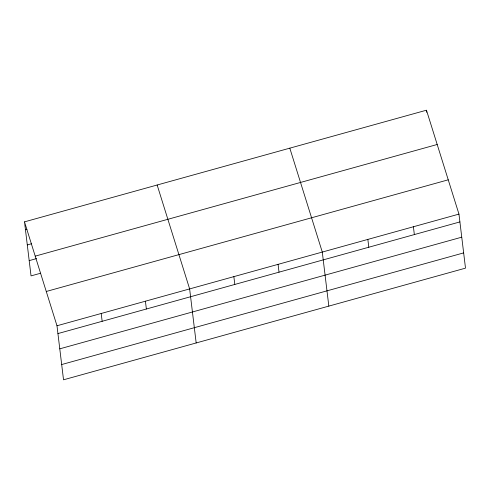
<?xml version="1.0" encoding="UTF-8"?>
<svg xmlns="http://www.w3.org/2000/svg" width="490" height="490" viewBox="0 0 490 490"><rect width="100%" height="100%" fill="white"/><g stroke="black" fill="none" stroke-linecap="round" stroke-linejoin="round"><path stroke-width="0.73" d="M24.5 221.854L426.471 110.195L458.959 214.106L465.5 268.146L63.529 379.805L56.987 325.764L24.5 221.854L31.042 275.894L40.621 273.23M25.443 229.663L26.919 229.253M27.293 244.92L31.715 243.689M35.219 256.141L437.196 144.489M29.192 260.637L36.56 258.591M46.268 291.477L448.24 179.818M56.987 325.764L458.959 214.106M57.93 333.58L459.908 221.921M59.78 348.831L461.752 237.172M61.679 364.548L463.656 252.889M289.804 148.158L322.291 252.068L328.827 306.109M157.149 185.006L189.636 288.916L196.178 342.957M426.557 110.905L426.729 112.326M413.401 226.76L414.35 234.575M367.849 239.414L368.792 247.23M278.075 264.355L279.018 272.164M233.853 276.636L234.802 284.445M145.42 301.203L146.369 309.012M101.203 313.484L102.153 321.293"/></g></svg>
